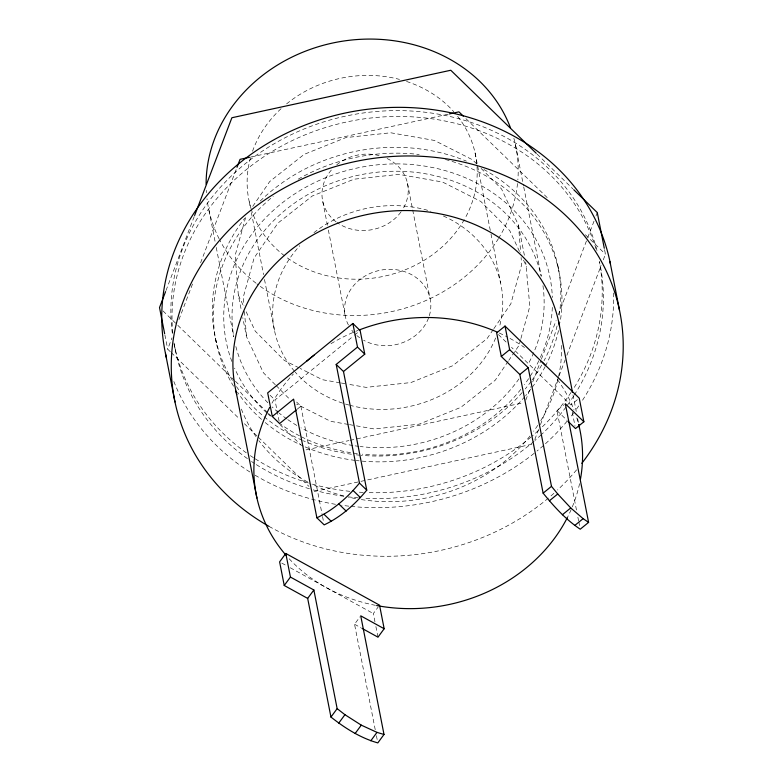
<?xml version="1.0" encoding="UTF-8"?>
<svg xmlns="http://www.w3.org/2000/svg" width="782" height="782" viewBox="0 0 782 782"><rect width="100%" height="100%" fill="white"/><g stroke="black" fill="none" stroke-linecap="round" stroke-linejoin="round"><path stroke-width="0.59" stroke-dasharray="3.91 2.93" d="M245.626 217.504L235.128 255.46L238.334 295.019L241.364 310.483M520.607 339.642L519.013 345.4L508.818 360.326M520.92 338.489L529.834 306.28L525.699 261.97M166.019 290.503L194.62 215.49M170.29 351.704L167.68 349.163L172.011 337.795M178.941 319.613L193.252 282.107M200.612 262.781L236.584 168.443M525.778 400.13L530.978 386.484M532.708 381.939L540.939 360.346M541.379 359.212L556.11 320.561M558.28 314.882L587.311 238.725M587.751 237.591L594.252 220.544M595.982 215.988L597.282 212.587M534.81 439.464L538.71 429.24M540.44 424.685L558.641 376.953M559.071 375.81L565.142 359.896M566.872 355.351L601.114 265.557M603.284 259.878L605.444 254.189L604.515 249.438M252.742 206.399L269.731 181.522L304.159 154.377L345.849 137.583L390.717 132.774L434.391 140.428L472.582 159.792L476.844 164.083M493.178 329.662L487.059 338.616L452.641 365.761L410.951 382.554L366.074 387.364L347.188 384.05M493.862 328.665L510.851 303.787L521.672 264.678L521.086 257.483M508.144 361.313L495.231 380.228L460.803 407.373L419.113 424.167L374.236 428.976L355.36 425.662M375.233 729.714L354.539 624.241L360.043 616.763M374.969 621.827L373.346 613.567L378.165 607.028M279.125 421.205L274.961 399.973L353.523 335.967M354.471 335.195L359.202 331.333M297.18 409.23L300.884 406.21L295.225 400.707M576.471 510.03L556.96 410.55L564.389 404.49M577.39 399.68L570.88 404.978L511.506 347.296M250.758 157.026L448.233 114.182M306.026 449.885L348.85 440.598M350.043 440.334L523.715 402.662M314.188 491.497L531.887 444.274M340.111 382.809L322.409 379.71L300.132 368.41M341.294 383.014L346.015 383.845M348.273 424.421L330.571 421.322L296.622 404.108M349.456 424.626L354.178 425.457M299.066 367.872L284.218 360.346L255.245 331.167L245.509 310.356M281.735 563.06L285.997 565.406M290.259 567.761L373.346 613.567M354.539 624.241L360.932 627.77M537.107 154.122L572.864 188.863M465.916 118.639L547.889 198.276M585.386 234.708L605.444 254.189M498.408 334.569L506.267 342.203M556.96 410.55L567.077 420.384M270.103 395.252L274.961 399.973M162.998 310.943L176.957 324.501M177.827 325.341L234.512 380.414M235.382 381.264L267.649 412.613M268.529 413.453L271.139 415.995M279.858 424.47L300.796 444.802M171.17 352.555L239.184 418.634M244.424 423.717L257.503 436.424M258.373 437.275L308.958 486.414M481.096 168.374L501.545 188.97L518.466 225.108L524.527 256.027M275.342 384.793L263.407 372.77L246.496 336.631L242.762 317.609M276.193 385.643L289.829 399.377M519.453 251.393L509.717 230.582L480.744 201.404L442.553 182.04L398.888 174.386L354.011 179.195L312.321 195.989L277.893 223.134L254.111 257.962L243.29 297.072L243.974 305.469M523.549 260.152L526.628 266.721M238.334 295.019L243.456 305.977M557.586 264.58L558.729 270.406M572.981 394.802L576.246 411.44M577.644 418.575L578.582 423.326M572.268 412.055L575.044 426.21M515.318 144.084L523.49 185.754M523.725 186.937L541.242 276.232A156.723 137.466 -11.1 0 0 361.47 174.591A156.723 137.466 -11.1 0 0 233.779 336.837M577.888 517.215L578.592 520.812M578.827 522.014L579.53 525.612M475.065 152.813L490.764 232.85M490.998 234.043L500.607 283.016M407.442 183.135L430.041 298.323M322.771 201.502L327.433 225.255M328.362 230.006L345.37 316.7M375.898 626.548L377.98 637.164M376.416 735.706L377.354 740.505M300.884 406.21L322.282 515.279M322.516 516.482L323.699 522.474M249.263 201.805L250.435 207.777M251.374 212.548L263.554 274.668M264.492 279.448L274.805 332.008M209.009 210.534L215.314 242.674M216.252 247.435L233.769 336.729M215.539 338.782L216.692 344.618M174.875 347.599L176.018 353.435M164.875 334.901L167.68 349.163M518.466 225.108L520.695 252.684M244.453 311.461L246.496 336.631M457.656 116.362A115.531 101.337 -11.1 0 1 464.879 218.628M464.273 219.683A115.531 101.337 -11.1 0 1 285.538 256.584M284.56 255.851A115.531 101.337 -11.1 0 1 251.481 209.918M251.12 208.765A115.531 101.337 -11.1 0 1 250.729 156.918M252.537 151.278A115.531 101.337 -11.1 0 1 281.1 108.649M286.593 103.889A115.531 101.337 -11.1 0 1 399.494 79.402M406.503 81.445A115.531 101.337 -11.1 0 1 453.834 111.787M443.384 216.008A115.531 101.337 -11.1 0 1 499.141 327.902M495.651 337.961A115.531 101.337 -11.1 0 1 350.375 405.418M349.202 405.115A115.531 101.337 -11.1 0 1 295.244 372.134M294.472 371.225A115.531 101.337 -11.1 0 1 299.809 245.714M313.953 232.645A115.531 101.337 -11.1 0 1 430.882 211.277M387.08 158.511A43.323 38.005 -11.1 0 1 401.577 211.101M400.902 212.049A43.323 38.005 -11.1 0 1 337.032 222.528M336.084 221.834A43.323 38.005 -11.1 0 1 332.35 168.922M336.768 164.787A43.323 38.005 -11.1 0 1 379.104 155.608M348.42 325.009A43.323 38.005 -11.1 0 1 384.402 269.604A43.323 38.005 -11.1 0 1 429.25 315.967M428.516 318.108A43.323 38.005 -11.1 0 1 363.62 340.238M359.632 337.726A43.323 38.005 -11.1 0 1 356.875 335.566M354.373 333.21A43.323 38.005 -11.1 0 1 350.111 327.893M517.518 183.526A156.723 137.466 -11.1 0 1 499.141 237.425M498.505 238.481A156.723 137.466 -11.1 0 1 256.975 283.915M256.037 283.192A156.723 137.466 -11.1 0 1 219.683 239.898M219.136 238.823A156.723 137.466 -11.1 0 1 206.986 198.745M206.409 192.734A156.723 137.466 -11.1 0 1 206.262 190.319M513.872 138.297A156.723 137.466 -11.1 0 1 517.85 179.938M552.327 307.346A165.051 144.768 -11.1 0 1 539.355 359.642M538.837 360.727A165.051 144.768 -11.1 0 1 529.297 377.638M528.622 378.654A165.051 144.768 -11.1 0 1 524.439 384.636M520.832 389.348A165.051 144.768 -11.1 0 1 362.193 454.176M357.325 453.628A165.051 144.768 -11.1 0 1 300.552 436.356M299.486 435.809A165.051 144.768 -11.1 0 1 280.816 424.313M270.328 416.053A165.051 144.768 -11.1 0 1 267.639 413.668M266.76 412.857A165.051 144.768 -11.1 0 1 234.58 368.117M231.873 361.48A165.051 144.768 -11.1 0 1 359.612 167.514A165.051 144.768 -11.1 0 1 552.346 297.512M542.952 285.635A156.723 137.466 -11.1 0 1 528.114 364.246M519.004 378.85A156.723 137.466 -11.1 0 1 360.209 446.522M358.977 446.375A156.723 137.466 -11.1 0 1 354.099 445.701M352.887 445.505A156.723 137.466 -11.1 0 1 300.972 427.832M296.808 425.447A156.723 137.466 -11.1 0 1 287.737 419.592M286.75 418.908A156.723 137.466 -11.1 0 1 279.174 413.121M278.255 412.358A156.723 137.466 -11.1 0 1 272.107 406.923M267.894 402.789A156.723 137.466 -11.1 0 1 235.48 344.999M574.291 395.057A216.624 190.016 -11.1 0 0 599.393 261.589A216.624 190.016 -11.1 0 1 573.802 388.185M573.626 396.093A216.624 190.016 -11.1 0 1 566.667 406.181M565.972 407.119A216.624 190.016 -11.1 0 1 542.122 433.961M541.242 434.802A216.624 190.016 -11.1 0 1 534.947 440.491M534.038 441.283A216.624 190.016 -11.1 0 1 363.18 498.183M358.312 497.851A216.624 190.016 -11.1 0 1 348.577 496.893M343.728 496.267A216.624 190.016 -11.1 0 1 310.689 489.151M309.516 488.799A216.624 190.016 -11.1 0 1 255.636 464.185M254.59 463.521A216.624 190.016 -11.1 0 1 251.511 461.468M247.454 458.653A216.624 190.016 -11.1 0 1 173.995 342.76M172.783 333.093A216.624 190.016 -11.1 0 1 350.395 121.2A216.624 190.016 -11.1 0 1 595.982 248.735M571.134 392.31A216.624 190.016 -11.1 0 1 541.858 427.295M538.319 430.618A216.624 190.016 -11.1 0 1 531.965 436.239M531.046 437.021A216.624 190.016 -11.1 0 1 368.117 492.621M363.259 492.416A216.624 190.016 -11.1 0 1 357.169 492.025M349.867 491.34A216.624 190.016 -11.1 0 1 309.545 483.315M308.372 482.963A216.624 190.016 -11.1 0 1 254.492 458.36M253.446 457.685A216.624 190.016 -11.1 0 1 250.357 455.642M246.31 452.827A216.624 190.016 -11.1 0 1 173.897 342.887M172.333 333.318A216.624 190.016 -11.1 0 1 351.255 114.974A216.624 190.016 -11.1 0 1 597.428 252.244M445.437 159.518A175.012 153.507 -11.1 0 1 560.127 322.282M558.504 330.571A175.012 153.507 -11.1 0 1 545.728 365.546M545.171 366.621A175.012 153.507 -11.1 0 1 532.278 387.227M530.87 389.123A175.012 153.507 -11.1 0 1 525.641 395.663M524.859 396.582A175.012 153.507 -11.1 0 1 356.201 460.52M354.979 460.373A175.012 153.507 -11.1 0 1 304.481 446.62M303.357 446.121A175.012 153.507 -11.1 0 1 265.206 422.544M261.559 419.416A175.012 153.507 -11.1 0 1 237.503 392.271M233.583 386.22A175.012 153.507 -11.1 0 1 273.231 196.302M298.177 179.186A175.012 153.507 -11.1 0 1 419.211 154.504M483.843 169.499A175.012 153.507 -11.1 0 1 559.169 315.254M557.087 325.918A175.012 153.507 -11.1 0 1 544.028 360.785M541.711 365.047A175.012 153.507 -11.1 0 1 531.858 380.414M531.134 381.391A175.012 153.507 -11.1 0 1 525.269 388.908M522.132 392.584A175.012 153.507 -11.1 0 1 361.167 455.32M359.945 455.212A175.012 153.507 -11.1 0 1 356.279 454.831M351.401 454.225A175.012 153.507 -11.1 0 1 303.338 440.784M302.214 440.295A175.012 153.507 -11.1 0 1 236.36 386.435M232.44 380.394A175.012 153.507 -11.1 0 1 244.854 218.188M260.22 201.052A175.012 153.507 -11.1 0 1 466.414 161.141M613.616 292.976A226.946 199.058 -11.1 0 1 581.505 401.811M578.748 405.887A226.946 199.058 -11.1 0 1 575.181 410.892M573.714 412.857A226.946 199.058 -11.1 0 1 570.098 417.52M567.087 421.205A226.946 199.058 -11.1 0 1 544.38 444.694M543.47 445.505A226.946 199.058 -11.1 0 1 536.99 451.028M534.165 453.316A226.946 199.058 -11.1 0 1 350.072 506.296M348.85 506.159A226.946 199.058 -11.1 0 1 341.558 505.24M335.507 504.312A226.946 199.058 -11.1 0 1 255.137 475.231M249.888 471.996A226.946 199.058 -11.1 0 1 172.89 378.987M576.627 469.816A226.946 199.058 -11.1 0 1 557.517 490.011M553.92 493.305A226.946 199.058 -11.1 0 1 549.326 497.303M548.397 498.085A226.946 199.058 -11.1 0 1 268.93 526.325M579.57 483.628A165.051 144.768 -11.1 0 1 567.37 517.586M375.428 605.327A165.051 144.768 -11.1 0 1 288.372 557.889M271.95 403.209A165.051 144.768 -11.1 0 1 293.348 374.031M331.001 343.669A165.051 144.768 -11.1 0 1 354.676 331.773M355.781 331.324A165.051 144.768 -11.1 0 1 358.009 330.434M499.248 333.015A165.051 144.768 -11.1 0 1 507.88 337.277M509.972 338.411A165.051 144.768 -11.1 0 1 524.507 347.501M557.371 379.583A165.051 144.768 -11.1 0 1 574.017 409.934M576.764 417.813A165.051 144.768 -11.1 0 1 578.406 423.502M561.535 345.409A165.051 144.768 -11.1 0 1 540.411 421.215M537.781 425.32A165.051 144.768 -11.1 0 1 533.588 431.302M529.981 436.014A165.051 144.768 -11.1 0 1 360.434 499.444M355.634 498.613A165.051 144.768 -11.1 0 1 348.547 497.127M343.914 495.993A165.051 144.768 -11.1 0 1 311.852 484.107M307.59 481.917A165.051 144.768 -11.1 0 1 258.822 440.589M255.988 436.639A165.051 144.768 -11.1 0 1 240.612 407.021"/><path stroke-width="1.17" d="M165.579 291.637L159.518 307.551L164.65 333.709M194.62 215.49L231.892 117.74L450.774 70.253L536.237 153.272M237.014 167.299L240.054 159.342L249.566 157.28M384.167 628.748L379.544 605.16L285.801 553.47L279.614 561.887L284.237 585.483L307.668 598.396L330.952 717.055C344.97 728.15 360.492 738.003 377.823 742.9L384.011 734.484L360.737 615.825L384.167 628.748L377.98 637.164L361.998 628.357M284.237 585.483L290.435 577.067L285.801 553.47M307.668 598.396L313.865 589.99L290.435 577.067M330.952 717.055L337.15 708.648L313.865 589.99M338.743 723.106L344.94 714.699L361.284 725.149L376.992 732.372L384.011 734.484M355.087 733.565L361.284 725.149M370.805 740.789L376.992 732.372M272.302 416.483L293.602 399.133L316.876 517.792C333.64 509.942 347.755 497.254 359.476 483.09L336.192 364.432L357.491 347.081L352.858 323.484L267.679 392.887L272.302 416.483L279.594 423.561L296.261 409.983M316.876 517.792L324.168 524.869C340.932 517.019 355.038 504.341 366.758 490.167L343.484 371.509L336.192 364.432M343.484 371.509L364.774 354.158L360.15 330.561L352.858 323.484M583.871 421.762L579.247 398.165L505.025 326.065L496.658 332.878L501.291 356.465L519.844 374.49L543.128 493.149C553.988 506.56 565.787 519.59 580.234 529.199L588.602 522.386L565.318 403.737L583.871 421.762L575.513 428.575L567.918 421.195M501.291 356.465L509.649 349.652L505.025 326.065M519.844 374.49L528.212 367.677L509.649 349.652M543.128 493.149L551.486 486.336L528.212 367.677M549.375 500.812L557.742 493.999L570.743 507.948L583.118 518.662L588.602 522.386M562.385 514.761L570.743 507.948M574.76 525.475L583.118 518.662M449.415 113.928L458.936 111.855L463.296 116.098M337.15 708.648L344.94 714.699M573.734 189.703L597.282 212.587L604.281 248.246M357.491 347.081L364.774 354.158M359.476 483.09L366.758 490.167M353.132 490.539L360.414 497.616M338.88 504.019L346.162 511.096M323.992 514.273L331.285 521.359M551.486 486.336L557.742 493.999M609.96 261.657L619.5 310.268M558.534 321.128L572.522 392.427M578.817 424.509L579.511 428.077M235.959 391.117L256.936 498.056M165.452 353.366L174.982 401.977M206.106 184.278A156.723 137.466 -11.1 0 1 337.599 42.042A156.723 137.466 -11.1 0 1 510.529 127.984M268.93 526.325A226.946 199.058 -11.1 0 1 211.707 250.152A226.946 199.058 -11.1 0 1 526.921 186.703A226.946 199.058 -11.1 0 1 581.818 463.345M166.498 358.058A226.946 199.058 -11.1 0 1 345.566 112.95A226.946 199.058 -11.1 0 1 610.439 264.003M578.7 424.646A165.051 144.768 -11.1 0 1 580.508 478.877M567.37 517.586A165.051 144.768 -11.1 0 1 376.621 605.551M285.929 555.142A165.051 144.768 -11.1 0 1 269.634 407.481M306.534 361.323A165.051 144.768 -11.1 0 1 313.993 355.233M359.124 329.994A165.051 144.768 -11.1 0 1 497.029 332.018M542.131 362.115A165.051 144.768 -11.1 0 1 545.572 365.575M236.77 394.539A165.051 144.768 -11.1 0 1 366.445 214.659A165.051 144.768 -11.1 0 1 559.501 325.889"/></g></svg>
